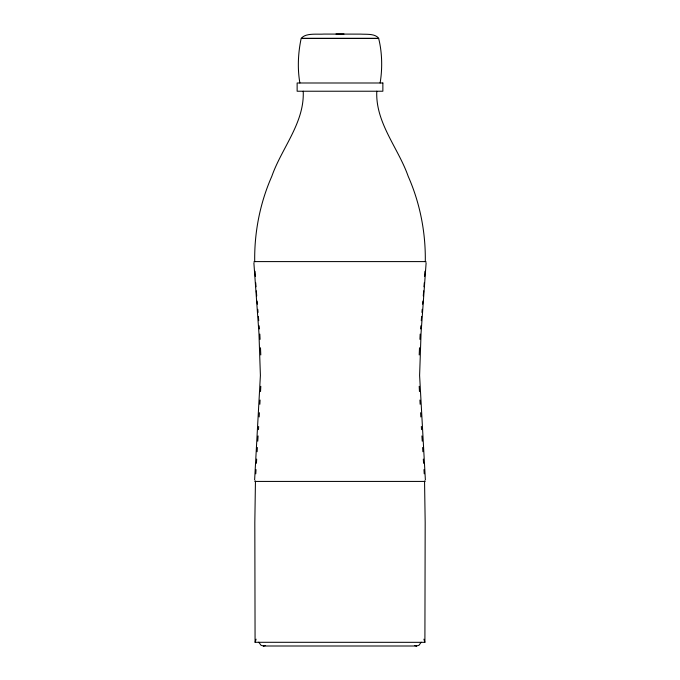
<?xml version="1.0" encoding="UTF-8"?>
<svg xmlns="http://www.w3.org/2000/svg" width="680" height="680" viewBox="0 0 680 680"><rect width="100%" height="100%" fill="white"/><g stroke="black" fill="none" stroke-linecap="round" stroke-linejoin="round"><path stroke-width="1.02" d="M376.788 91.23C375.317 122.638 398.31 148.036 408.195 176.332C420.053 203.167 425.774 232.585 425.289 261.885M426.13 262.726L421.056 333.038L419.602 375.462L425.382 480.037M419.212 354.951L419.5 347.769M255.45 480.956L254.822 522.639L255.076 642.294L424.898 642.328L425.178 522.639L424.55 480.956M254.618 480.037L260.398 375.462L258.944 333.038L253.87 262.726M419.917 339.354L420.18 334.092M259.173 416.95L259.394 412.726M259.853 404.269L260.075 400.044M260.525 391.587L260.805 386.308M424.651 276.454L424.94 271.252M255.774 473.815L256.028 469.608M256.411 463.292L256.675 459.085M257.125 451.724L257.38 447.508M257.762 441.192L258.085 435.931M258.476 429.624L258.663 426.462M423.291 295.978L423.674 290.87M423.98 286.781L424.295 282.693M420.58 328.916L420.835 325.822M421.269 320.671L421.608 316.548M421.949 312.435L422.212 309.341M422.637 304.19L422.9 301.096M380.111 82.994C382.585 68.442 382.135 52.029 378.615 38.309M255.144 642.294L256.088 639.174M421.234 642.217L418.957 645.294L416.491 646M301.418 38.301C305.6 32.717 317.509 34.595 323.833 34.077L360.655 34.119C366.562 34.484 374.892 33.413 378.734 38.309L301.197 38.309C298.137 52.555 297.287 68.323 299.889 82.994M265.302 645.592L263.415 646L416.585 646L414.698 645.592M344.003 34L335.997 34M301.529 38.48L378.471 38.48M253.997 261.596L426.003 261.596M254.822 481.423L425.178 481.423M263.508 646L261.043 645.294L258.765 642.217M424.855 642.294L423.912 639.174M257.1 301.096L257.363 304.19M257.788 309.341L258.051 312.435M258.392 316.548L258.731 320.671M259.165 325.822L259.42 328.916M255.705 282.693L256.02 286.781M256.326 290.87L256.708 295.978M421.337 426.462L421.524 429.624M421.914 435.931L422.238 441.192M422.62 447.508L422.875 451.724M423.325 459.085L423.589 463.292M423.971 469.608L424.226 473.815M255.059 271.252L255.349 276.454M419.195 386.308L419.475 391.587M419.925 400.044L420.147 404.269M420.605 412.726L420.826 416.95M259.82 334.092L260.083 339.354M260.5 347.769L260.788 354.951M254.711 261.885C254.226 232.585 259.947 203.167 271.804 176.332C281.69 148.036 304.683 122.638 303.212 91.23M382.865 82.994L297.135 82.994L297.135 91.23L382.865 91.23L382.865 82.994"/></g></svg>
